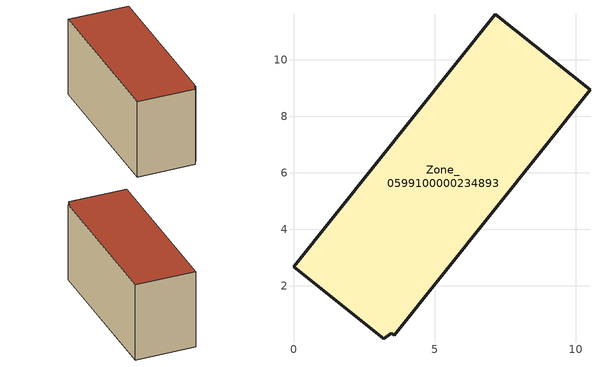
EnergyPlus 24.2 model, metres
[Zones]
Zone_0599100000234893
 floor ground (C_G): 3.57,0.26 3.45,0.33 3.2,0.13 0,2.68 7.14,11.62 10.5,8.95 z0.49
 wall outside (C_F): 10.5,8.95 7.14,11.62 0,2.68 3.2,0.13 3.45,0.33 3.57,0.26 10.5,8.95 z0.49:6.16
 roof outside (C_R): 3.45,0.33 3.57,0.26 10.5,8.95 7.14,11.62 0,2.68 3.2,0.13 z6.16
[BUILDING]
Pand.0599100000234893: North Axis=0; Terrain=City; Loads Convergence Tolerance Value=0.04; Temperature Convergence Tolerance Value=0.4; Solar Distribution=FullExterior; Maximum Number of Warmup Days=25; Minimum Number of Warmup Days=1
[Site:Location]
Rotterdam.The.Hague.AP_ZH_NLD Design_Conditions: Latitude=51.96; Longitude=4.45; Time Zone=1; Elevation=-4.5
[SITE:GROUNDTEMPERATURE:BUILDINGSURFACE]
18, 18, 18, 18, 18, 18, 18, 18, 18, 18, 18, 18
[MATERIAL] Thermal Absorptance=0.9; Solar Absorptance=0.7; Visible Absorptance=0.7
Name | Roughness | Thickness | Conductivity | Density | Specific Heat
G.TI.1946-1964 | MediumSmooth | 0.15 | 1 | 540 | 1210
F.TI.1946-1964 | Rough | 0.3 | 0.857143 | 1920 | 840
R.TI.1946-1964 | MediumRough | 0.2 | 0.277778 | 1500 | 1000
[CONSTRUCTION]
C_G: G.TI.1946-1964
C_F: F.TI.1946-1964
C_R: R.TI.1946-1964
[ZONE]
Zone_0599100000234893: Type=1; Multiplier=1; Ceiling Height=Autocalculate; Volume=Autocalculate; Floor Area=autocalculate; Part of Total Floor Area=Yes
[ZONEINFILTRATION:DESIGNFLOWRATE]
Infil_Zone_0599100000234893: Zone or ZoneList or Space or SpaceList=Zone_0599100000234893; Schedule=AlwaysOn; Design Flow Rate Calculation Method=Flow/Area; Flow Rate per Floor Area=0.003; Constant Term Coefficient=1; Temperature Term Coefficient=0; Velocity Term Coefficient=0; Velocity Squared Term Coefficient=0
[HVACTEMPLATE:ZONE:IDEALLOADSAIRSYSTEM]
Zone_0599100000234893: Maximum Heating Supply Air Temperature=50; Minimum Cooling Supply Air Temperature=13; Maximum Heating Supply Air Humidity Ratio=0.0156; Minimum Cooling Supply Air Humidity Ratio=0.0077; Heating Limit=NoLimit; Cooling Limit=NoLimit; Dehumidification Control Type=ConstantSensibleHeatRatio; Cooling Sensible Heat Ratio=0.7; Dehumidification Setpoint=60; Humidification Control Type=None; Humidification Setpoint=30; Outdoor Air Method=None; Outdoor Air Flow Rate per Person=0.00944; Outdoor Air Flow Rate per Zone Floor Area=0; Outdoor Air Flow Rate per Zone=0; Demand Controlled Ventilation Type=None; Outdoor Air Economizer Type=NoEconomizer; Heat Recovery Type=None; Sensible Heat Recovery Effectiveness=0.7; Latent Heat Recovery Effectiveness=0.65
[ZONECONTROL:THERMOSTAT]
ThermostatControl_Zone_0599100000234893: Zone or ZoneList=Zone_0599100000234893; Control Type Schedule=DualSetpointControlType; Control 1=Thermostat_Zone_0599100000234893; Temperature Difference Between Cutout And Setpoint=0
[THERMOSTATSETPOINT:DUALSETPOINT]
Thermostat_Zone_0599100000234893: Heating Setpoint Temperature Schedule=HeatingSetpoint_Zone_0599100000234893; Cooling Setpoint Temperature Schedule=CoolingSetpoint_Zone_0599100000234893
[SCHEDULE:COMPACT]
HeatingSetpoint_Zone_0599100000234893: Through: 12/31, For: AllDays, Until: 24:00, 21
CoolingSetpoint_Zone_0599100000234893: Through: 12/31, For: AllDays, Until: 24:00, 24
DualSetpointControlType: Through: 12/31, For: AllDays, Until: 24:00, 4
AlwaysOn: Through: 12/31, For: AllDays, Until: 24:00, 1
